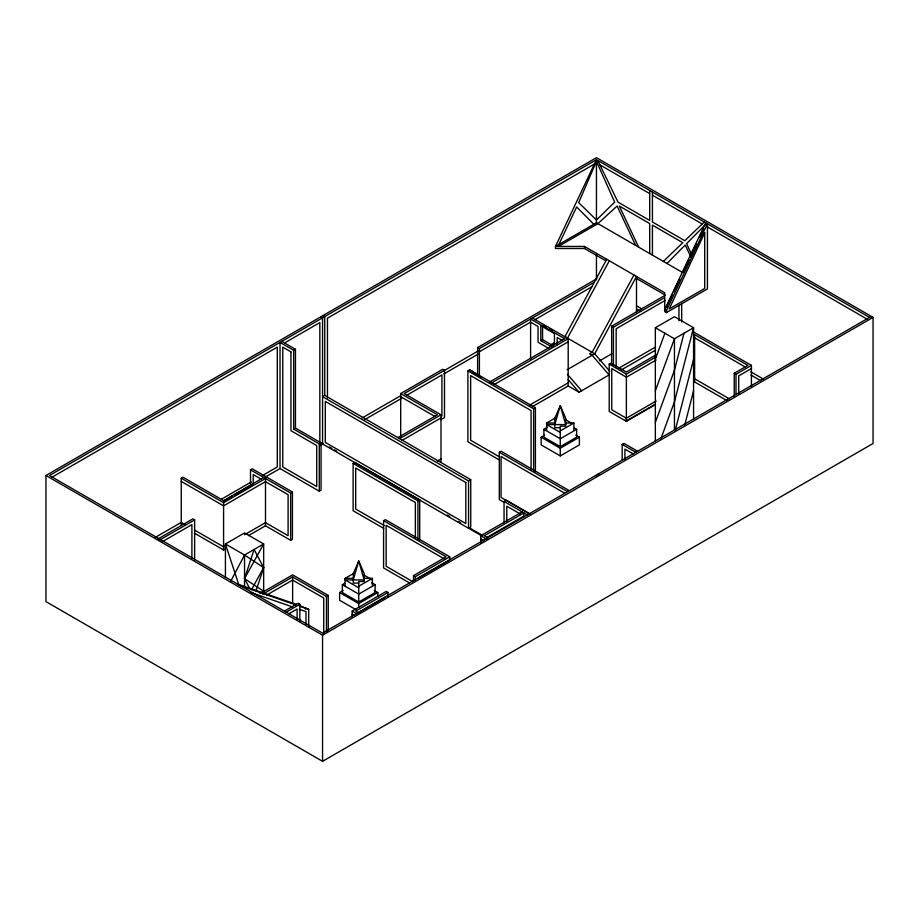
<?xml version="1.0" encoding="UTF-8"?>
<svg xmlns="http://www.w3.org/2000/svg" width="919" height="919" viewBox="0 0 919 919"><rect width="100%" height="100%" fill="white"/><g stroke="black" fill="none" stroke-linecap="round" stroke-linejoin="round"><path stroke-width="1.38" d="M535.409 471.642L535.409 407.795L469.689 369.852L467.92 370.874L467.897 441.798L498.902 459.707M684.012 333.252L674.454 370.3L655.339 422.326M675.166 430.62L693.569 359.26M684.724 425.095L693.569 390.793M353.275 579.935L358.732 561.015L364.2 573.628L364.2 581.509L358.732 581.509L358.732 593.421M554.8 424.578L560.268 405.658L565.725 418.271L565.725 426.152L560.268 426.152L560.268 438.064M256.091 590.71L263.661 567.62L254.103 549.482L244.546 578.648L249.646 588.321M655.339 359.26L664.896 333.252M655.339 390.793L674.454 338.766L693.569 327.738L693.569 419.455M660.727 439.179L674.454 401.833L693.569 327.738L674.454 316.699L655.339 327.738L655.339 440.959M705.666 222.789L664.701 309.496L666.482 310.519L666.482 312.575L664.701 311.541L664.701 292.747L584.495 246.441L555.478 246.441L555.478 248.486L584.495 248.486L605.518 260.617M666.482 310.519L707.435 223.811L707.435 288.922L666.482 312.575M558.821 244.511L576.661 206.982L593.835 224.293M666.275 307.337L672.409 294.413M673.638 291.828L679.773 278.916M682.828 272.449L688.963 259.537M690.192 256.952L696.326 244.029M699.393 237.573L703.69 228.532M230.531 581.601L244.546 555.007L263.661 543.968L263.661 591.262L260.077 593.329M606.747 259.284L564.932 336.63L594.696 353.815L609.86 371.391M567.494 338.112L609.308 260.766M633.949 274.988L592.135 352.333L589.573 353.815L592.135 355.285L609.09 374.929L579.085 392.252L568.195 385.969L532.239 406.738M251.553 589.584L263.661 567.62L244.546 555.007L225.431 543.968L225.431 577.35M666.941 263.489L685.195 245.04L690.766 256.677M705.666 224.362L686.585 243.65L691.352 253.805M663.334 261.41L682.794 242.696L652.421 225.155L652.421 255.103M704.299 221.996L684.839 240.721L652.421 221.996L652.421 192.048M45.95 475.502L596.442 157.677L873.05 317.377L873.05 443.498L322.558 761.323L45.95 601.623L45.95 475.502L322.558 635.201L873.05 317.377M51.981 477.225L277.297 347.129L277.297 466.955L262.42 475.548M284.534 342.959L319.835 322.58L319.835 442.395M594.386 164.064L327.474 318.169L327.474 398.042M280.031 468.529L280.031 342.408L293.689 350.288L295.458 349.266L295.458 428.093L321.053 442.866L321.053 490.16L319.284 491.194L280.031 468.529L265.292 477.03M682.645 272.552L596.442 222.789L555.478 246.441L596.442 159.722L869.5 317.377L871.683 316.584M558.407 246.441L597.901 223.639L617.109 206.017L635.695 245.453M181.25 525.553L181.25 478.259L183.03 477.237L223.581 500.648L263.719 477.478M470.735 479.695L324.74 395.411L322.558 396.675L468.552 480.959L470.735 479.695L470.735 527.001L468.552 528.253L468.552 480.959M293.689 350.288L293.689 429.116L295.458 428.093M250.531 485.737L250.473 469.827L252.243 468.805L292.426 491.998L292.426 539.292L290.657 540.315L265.488 525.794L248.463 535.628M477.627 374.734L477.627 347.554L596.695 278.802M400.695 437.685L400.695 393.539L442.705 369.289L444.486 370.311L444.486 417.605L440.821 419.719M477.627 347.554L479.396 348.577L594.363 282.202M444.486 370.311L404.245 393.539L441.005 414.768L441.005 462.062M155.15 537.477L181.25 522.406L184.88 524.496M221.479 499.178L251.255 481.993M362.178 417.95L400.604 395.756M443.98 370.713L478.696 350.679M293.689 429.116L319.284 443.888L321.053 442.866M479.396 351.724L530.596 322.167L538.052 326.475L538.052 342.236L548.804 348.45M534.858 319.709L591.882 286.785M157.631 539.189L192.852 518.856L194.633 519.878L194.633 560.004M223.547 501.142L232.139 496.18M234.598 494.755L251.795 484.83M320.088 445.393L323.385 443.498M364.441 419.788L401.66 398.306M406.669 395.296L441.924 374.941L441.924 415.928M443.843 373.953L478.581 353.895M181.25 478.259L223.581 502.693L265.488 478.5L265.488 525.794M159.906 539.924L194.633 519.878M162.238 541.739L191.899 524.611L191.899 558.534M554.433 344.464L554.433 333.563L540.786 325.682L540.786 340.662L542.555 339.639L553.732 346.084M250.473 469.827L290.657 493.021L292.426 491.998M550.47 344.993L554.088 342.902M489.528 382.017L564.829 338.537M491.343 383.051L568.195 338.674L568.195 385.969M383.694 528.379L353.126 510.734L353.126 463.44L354.906 462.406L419.696 499.821L419.696 539.947M397.858 437.628L437.455 414.768L400.695 393.539M399.639 438.65L441.005 414.768M493.825 384.774L568.195 341.822M402.074 440.396L441.005 417.927M226.04 545.415L223.581 546.839L194.552 530.079M244.534 534.743L265.488 522.635L288.095 535.685L288.095 494.698L265.488 481.648L223.581 505.852L181.25 481.418M194.552 533.238L223.581 549.987L225.35 548.965M611.652 364.854L611.652 326.165L665.023 295.344M611.652 326.165L613.421 327.187L664.311 297.802M665.413 300.318L616.155 328.761L616.155 366.922M664.701 308.026L667.183 306.59M567.08 369.76L594.696 353.815L636.499 276.47L636.499 312.563M599.613 360.822L611.905 353.723M529.758 405.015L568.195 382.821M437.352 461.016L441.005 458.914M655.144 404.739L626.367 421.361L609.205 411.459L609.205 364.154L610.974 363.131L626.367 372.023L655.913 354.952M467.92 370.874L533.64 408.817L535.409 407.795M618.613 368.324L655.557 347.003M620.865 370.185L655.626 350.116M609.205 364.154L626.367 374.067L656.155 356.871M546.61 430.184L546.61 423.004L555.306 417.984M656.155 360.018L626.367 377.215L611.755 368.588L611.755 409.782L626.367 418.214L656.155 401.006M499.304 452.286L501.073 451.263L568.861 490.401L567.08 491.424L499.304 452.286L499.304 499.58L504.232 502.429M409.357 582.841L383.591 567.965L383.591 520.671L385.36 519.649L449.747 556.811L449.747 559.97L418.03 578.269M353.126 463.44L417.927 500.844L419.696 499.821M574.306 427.955L576.65 429.311L576.65 437.191L560.268 446.645L543.887 437.191L543.887 429.311L547.391 427.278M260.364 593.513L292.633 574.892L328.232 595.432L328.232 631.273M262.845 594.134L292.633 576.937L326.452 596.465L328.232 595.432M266.786 595.018L292.633 580.084L323.729 598.039L323.729 633.375M575.799 435.124L579.384 437.191L579.384 444.888L560.268 455.916L541.153 444.888L541.153 437.191L544.737 435.124M560.268 430.885L573.915 423.004L573.915 430.184M543.887 429.311L560.268 438.765L576.65 429.311M541.153 437.191L560.268 448.219L579.384 437.191M284.43 611.135L298.089 603.255L299.858 604.277L299.858 621.474M286.211 612.157L299.858 604.277M345.084 585.541L345.084 578.361L353.769 573.341M288.934 613.743L297.124 609.01L297.124 619.038M371.609 582.635L375.113 584.668L375.113 592.548L358.732 602.002L342.35 592.548L342.35 584.668L344.694 583.312M626.367 420.891L654.742 404.509M356.342 609.894L339.616 600.245L339.616 592.548L343.201 590.48M504.049 522.957L504.049 501.452L506.231 500.2L530.975 514.479M358.732 586.242L372.39 578.361L372.39 585.541M734.224 396.215L734.224 373.275L747.871 365.394L694.626 334.654L694.626 381.948M734.224 373.275L735.993 374.309L751.42 365.394L751.42 386.922M342.35 584.668L358.732 594.122L375.113 584.668M751.42 368.553L738.727 375.882L738.727 394.251M622.174 460.166L622.174 444.405L623.955 443.383L637.602 451.263M339.616 592.548L358.732 603.576L377.847 592.548L377.847 596.397M480.729 543.152L480.729 535.766L522.095 511.883M352.161 617.051L352.161 611.066L386.198 591.422L388.002 592.456L388.002 596.638M413.504 581.222L413.504 575.65L446.163 556.799L383.591 520.671M388.002 592.456L355.745 611.089L359.375 613.18M413.504 575.65L415.308 576.695L449.747 556.811M486.748 537.489L523.876 516.053L523.876 512.905L484.279 535.766L487.943 537.879M869.5 317.377L322.558 633.145L49.5 475.502L596.442 159.722L596.442 222.789M358.203 612.812L385.268 597.189M546.61 423.004L554.8 423.004M565.725 423.004L573.915 423.004M560.268 427.726L554.8 427.726L554.8 418.271L560.268 405.658L565.725 424.578L546.61 424.578L560.268 432.458M345.084 578.361L353.275 578.361M364.2 578.361L372.39 578.361M358.732 583.083L353.275 583.083L353.275 573.628L358.732 561.015L364.2 579.935L345.084 579.935L358.732 587.815M237.309 583.933L296.205 604.334M298.882 605.265L308.715 609.389L308.715 626.597M240.456 585.748L296.676 605.219M299.353 606.149L308.715 609.389M251.151 592.606L292.61 606.965M299.295 609.286L305.981 611.606L305.981 624.3M599.935 164.892L649.687 193.622M652.421 195.196L702.254 223.972M707.435 226.97L867.031 319.1M636.499 278.514L664.701 294.792M693.788 332.115L751.42 365.394M694.626 337.813L745.401 367.118M636.89 306.05L641.807 308.887M750.88 371.862L763.241 378.996M636.89 309.198L640.577 311.334M750.88 375.021L760.771 380.719M655.339 327.738L674.454 338.766L674.454 430.494M694.626 378.8L729.295 398.812M694.213 381.718L726.826 400.535M532.377 317.985L568.195 338.674M543.807 325.372L546.288 326.808M550.01 328.956L552.491 330.392M564.622 338.663L530.596 319.019L530.596 358.915M562.141 340.375L557.167 337.503L557.167 344.671M540.786 340.662L551.951 347.106M625 420.098L626.769 421.132M622.174 444.405L635.833 452.286M633.099 453.86L624.909 449.138L624.909 459.167M565.231 419.558L571.434 423.142M322.971 315.562L324.74 316.584L324.74 395.411M597.809 474.238L599.579 475.261M320.788 316.825L322.558 317.848L322.558 443.969L482.015 536.03M595.615 475.502L597.396 476.524M400.695 396.698L435.009 416.502M564.53 493.101L501.073 456.467L501.073 497.455L530.355 514.364M499.006 456.617L470.643 440.235L470.643 375.607L531.079 410.586L531.079 469.391M281.811 341.386L295.458 349.266M504.049 501.452L527.586 515.042M520.912 514.353L506.771 506.185L506.771 521.728M329.439 447.002L331.862 448.392M334.286 449.793L336.71 451.195M447.254 515.019L449.713 516.444M458.317 521.406L460.764 522.819M469.368 527.782L482.831 535.559M480.729 535.766L486.829 539.281M480.729 538.913L484.393 541.027M444.945 559.246L386.152 525.3L386.152 566.288L413.091 581.842M384.291 525.565L355.687 509.057L355.687 468.07L415.365 502.521L415.365 537.856M261.375 479.281L253.207 474.56L253.207 484.451M363.694 574.915L372.39 579.935M374.263 590.48L377.847 592.548M352.161 611.066L357.089 613.915M352.161 614.225L354.631 615.638M263.661 591.262L244.546 578.648L263.661 543.968L244.546 532.928L225.431 543.968L238.894 585.07M471.47 370.874L474.962 373.286M477.294 374.906L480.786 377.318M469.689 369.852L476.674 374.676M567.368 374.24L581.647 390.782M568.195 379.639L579.085 392.252M597.809 160.515L617.993 202.123L649.687 220.422L649.687 190.474M638.705 247.188L619.314 206.04L649.687 223.581L649.687 253.529M735.993 374.309L735.993 394.366M681.691 303.431L681.691 321.949M678.957 305.223L678.957 320.765M626.367 374.067L626.367 421.361M613.421 327.187L613.421 365.877M596.442 254.471L596.442 279.87M584.495 246.441L584.495 248.486M560.268 438.765L560.268 446.645M560.268 448.219L560.268 455.916M542.555 326.015L542.555 339.639M533.64 408.817L533.64 471.24M479.396 348.577L479.396 375.756M417.927 500.844L417.927 539.545M415.308 576.695L415.308 580.865M358.732 594.122L358.732 602.002M358.732 603.576L358.732 607.425M326.452 596.465L326.452 632.295M322.558 635.201L322.558 761.323M319.284 443.888L319.284 491.194M305.579 607.585L305.579 609.159M292.633 576.937L292.633 602.703M290.657 493.021L290.657 540.315M244.546 555.007L244.546 587M223.581 502.693L223.581 549.987M596.442 161.307L578.706 202.605L596.442 220.032L614.673 202.123L596.442 161.307M704.712 232.748L669.216 308.945L704.712 288.451L704.712 232.748M290.955 351.862L282.765 347.129L282.765 466.955L316.722 486.553L316.722 445.566L290.955 430.689L290.955 351.862M465.818 482.532L325.292 401.408L325.292 442.395L465.818 523.531L465.818 482.532"/></g></svg>
